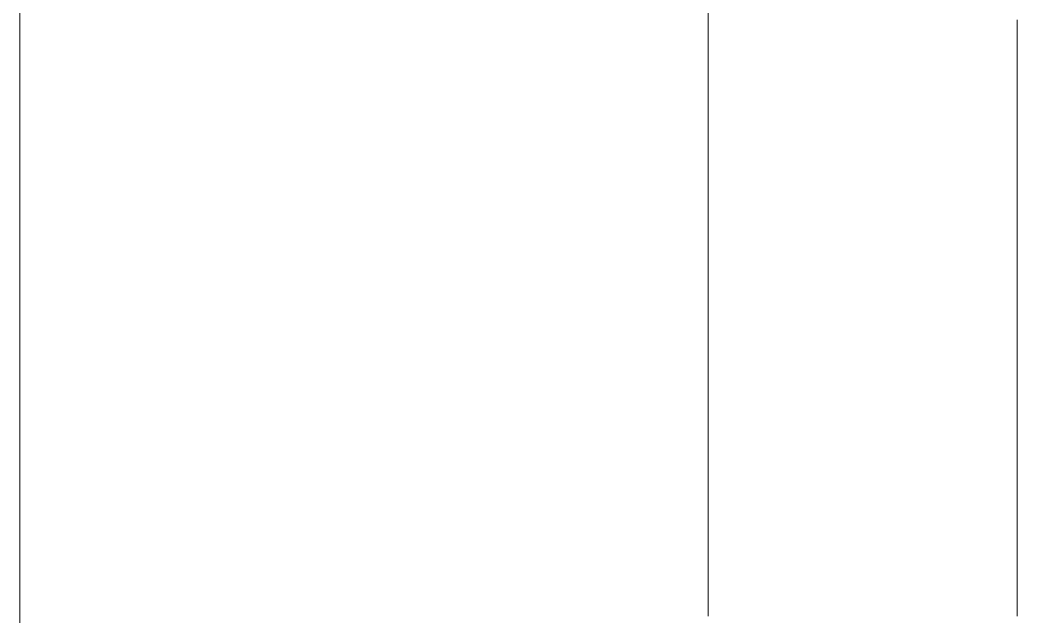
# Model space of a CAD drawing. Header units: millimetres. Extents: x -46169 to 135069, y -86316 to 18123.
# Drawn here: x 115678.1 to 115759.5, y -80868.8 to -80820.1 of the extents above; entities that cross this region are included whole.
import ezdxf

# ---------------------------------------------------------------- set-up
doc = ezdxf.new("R2010")
doc.units = ezdxf.units.MM
doc.header["$MEASUREMENT"] = 0
doc.linetypes.add('Wipeout_Contour', pattern=[1000, 0, -1000])
doc.layers.add('New_A-35-M_FFE_Sanitary', color=7, linetype='Continuous')
doc.layers.add('New_A-35-M_FFE_Sanitary_Pen_No__75', color=7, linetype='Continuous', lineweight=20, true_color=0x606060)

# ---------------------------------------------------------------- blocks, each defined once
blk = doc.blocks.new('Section Elem_148_3', base_point=(188935.419, -81480.184))
at = {"color": 254, "linetype": 'Wipeout_Contour', "lineweight": 0, "ltscale": 1129401.696772589}
blk.add_wipeout([(115734.296, -80810.183), (115734.296, -80840.184), (115759.511, -80840.184), (115759.511, -80820.129), (115754.738, -80820.129), (115754.737, -80819.683), (115754.736, -80817.505), (115754.734, -80810.183)], dxfattribs=at).dxf.layer = 'New_A-35-M_FFE_Sanitary'
at = {"color": 254, "linetype": 'Wipeout_Contour', "lineweight": 0, "ltscale": 564762.480683}
blk.add_wipeout([(115734.296, -80868.756), (115759.511, -80868.756), (115759.511, -80840.184), (115734.296, -80840.184)], dxfattribs=at).dxf.layer = 'New_A-35-M_FFE_Sanitary'
at = {"layer": 'New_A-35-M_FFE_Sanitary_Pen_No__75', "linetype": 'Continuous'}
for p, q in [((115759.511, -80820.129), (115759.511, -80840.184)), ((115759.511, -80840.184), (115759.511, -80868.756))]:
    blk.add_line(p, q, dxfattribs=at)
at = {"color": 254, "linetype": 'Wipeout_Contour', "lineweight": 0, "ltscale": 4233909.213372911}
blk.add_wipeout([(115678.103, -80897.327), (115734.561, -80897.327), (115734.561, -80896.882), (115734.296, -80896.882), (115734.296, -80837.846), (115734.296, -80810.183), (115699.552, -80810.183), (115697.818, -80810.001), (115696.143, -80809.52), (115696.128, -80809.52), (115694.562, -80808.756), (115693.151, -80807.731), (115691.94, -80806.477), (115690.966, -80805.032), (115690.257, -80803.44), (115689.835, -80801.749), (115689.713, -80800.01), (115689.895, -80798.276), (115690.376, -80796.601), (115691.14, -80795.034), (115692.164, -80793.624), (115693.418, -80792.413), (115694.863, -80791.438), (115694.878, -80791.438), (115696.47, -80790.729), (115698.161, -80790.308), (115699.9, -80790.186), (115734.296, -80790.186), (115734.296, -80783.042), (115678.103, -80783.042)], dxfattribs=at).dxf.layer = 'New_A-35-M_FFE_Sanitary'
at = {"layer": 'New_A-35-M_FFE_Sanitary_Pen_No__75', "linetype": 'Continuous'}
for p, q in [((115734.296, -80810.183), (115734.296, -80840.184)), ((115734.296, -80840.184), (115734.296, -80868.756))]:
    blk.add_line(p, q, dxfattribs=at)
at = {"color": 254, "linetype": 'Wipeout_Contour', "lineweight": 0, "ltscale": 423295.386996}
blk.add_wipeout([(115678.103, -80783.042), (115664.35, -80783.042), (115678.103, -80830.917)], dxfattribs=at).dxf.layer = 'New_A-35-M_FFE_Sanitary'
at = {"layer": 'New_A-35-M_FFE_Sanitary_Pen_No__75', "linetype": 'Continuous'}
blk.add_line((115678.103, -80897.327), (115678.103, -80783.042), dxfattribs=at)

msp = doc.modelspace()

# ---------------------------------------------------------------- block references
at = {"layer": 'New_A-35-M_FFE_Sanitary'}
msp.add_blockref('Section Elem_148_3', (188935.419, -81480.184), dxfattribs=at)

doc.saveas('drawing.dxf')
